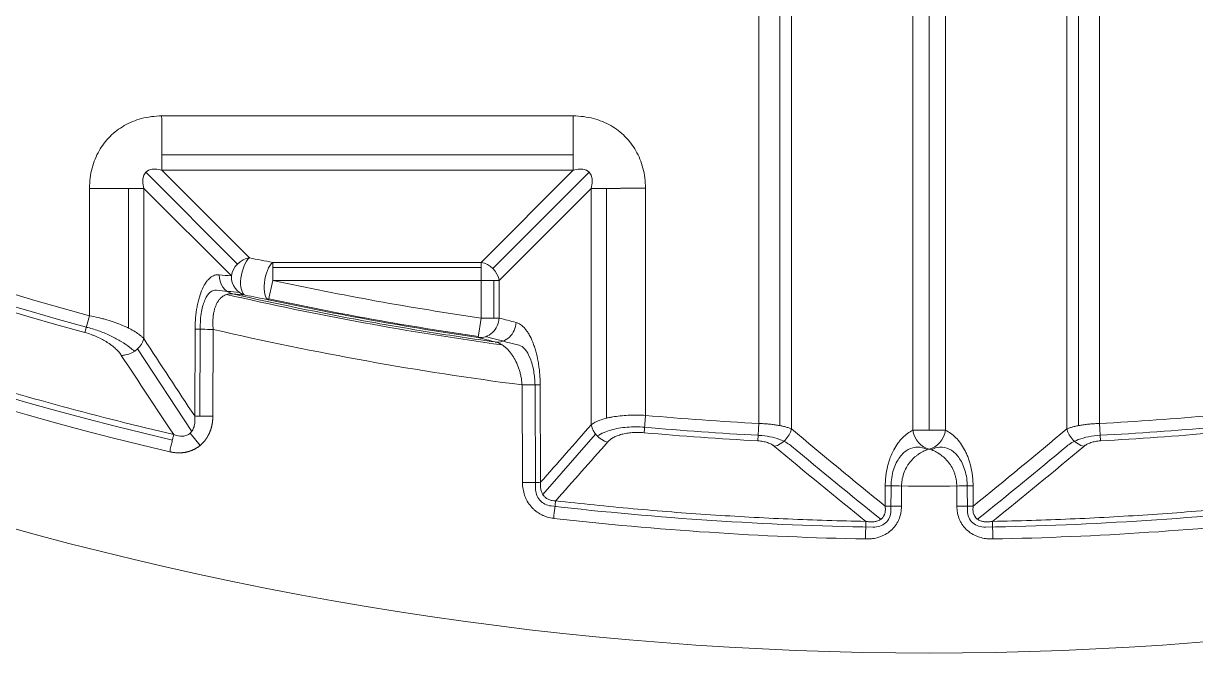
# Model space of a CAD drawing. Header units: millimetres. Extents: x 473 to 1051, y 289 to 609.
# Drawn here: x 610.3 to 640.22, y 365.55 to 381.91 of the extents above; entities that cross this region are included whole.
import ezdxf

# ---------------------------------------------------------------- set-up
doc = ezdxf.new("R2010")
doc.units = ezdxf.units.MM
doc.layers.add('core', color=7, linetype='Continuous', lineweight=20)

msp = doc.modelspace()

# ---------------------------------------------------------------- linework, layer by layer
at = {"layer": 'core', "lineweight": 13}
for p, q in [((633.005, 407.305), (633.005, 371.528)), ((633.422, 371.528), (633.422, 407.298)), ((633.84, 371.528), (633.84, 407.305)), ((629.912, 371.561), (629.912, 398.511)), ((636.932, 398.511), (636.932, 371.561)), ((629.613, 371.645), (629.613, 398.267)), ((637.231, 398.267), (637.231, 371.645)), ((629.077, 398.137), (629.077, 371.701)), ((637.767, 371.701), (637.767, 398.137)), ((624.341, 379.549), (613.832, 379.549)), ((624.335, 378.555), (613.839, 378.555)), ((613.838, 378.162), (624.335, 378.162)), ((613.838, 378.162), (616.074, 375.927)), ((621.984, 375.812), (624.335, 378.162)), ((613.428, 378.111), (615.77, 375.769)), ((624.745, 378.111), (622.288, 375.653)), ((611.99, 377.706), (611.99, 374.45)), ((612.984, 377.7), (612.984, 374.135)), ((613.376, 373.869), (613.376, 377.7)), ((615.611, 375.465), (613.376, 377.7)), ((624.797, 377.7), (622.446, 375.349)), ((624.797, 377.7), (624.797, 371.669)), ((625.189, 371.835), (625.189, 377.7)), ((626.183, 371.906), (626.183, 377.706)), ((621.984, 375.812), (616.667, 375.812)), ((616.667, 375.349), (616.667, 375.812)), ((621.984, 375.812), (621.984, 375.349)), ((616.667, 375.681), (621.984, 375.681)), ((616.561, 374.858), (616.667, 375.349)), ((616.667, 375.349), (621.984, 375.349)), ((621.984, 375.349), (622.446, 375.349)), ((621.984, 375.349), (621.984, 374.392)), ((622.315, 375.349), (622.315, 374.392)), ((622.446, 374.392), (622.446, 375.349)), ((611.99, 374.45), (611.873, 374.021)), ((621.984, 374.392), (621.912, 373.895)), ((622.446, 374.392), (621.984, 374.392)), ((614.686, 374.107), (614.676, 371.892)), ((614.817, 374.104), (614.807, 371.889)), ((615.138, 371.894), (615.148, 374.102)), ((614.599, 371.494), (613.214, 373.603)), ((623.032, 372.685), (623.043, 370.194)), ((623.363, 372.688), (623.375, 370.052)), ((623.505, 370.199), (623.494, 372.69)), ((626.144, 371.464), (626.183, 371.906)), ((629.077, 371.701), (629.053, 371.257)), ((637.791, 371.257), (637.767, 371.701)), ((614.562, 371.452), (614.813, 371.139)), ((623.561, 369.891), (624.907, 371.43)), ((633.84, 371.528), (633.005, 371.528)), ((632.301, 370.11), (632.297, 369.593)), ((632.45, 370.108), (632.446, 369.473)), ((632.715, 369.588), (632.718, 370.105)), ((634.126, 370.105), (634.13, 369.588)), ((634.398, 369.473), (634.394, 370.108)), ((634.547, 369.593), (634.543, 370.11))]:
    msp.add_line(p, q, dxfattribs=at)
at = {"layer": 'core', "lineweight": 18}
for p, q in [((624.335, 379.549), (624.335, 378.163)), ((611.99, 377.7), (613.376, 377.7))]:
    msp.add_line(p, q, dxfattribs=at)
for centre, radius, start, end in [((633.422, 459.219), 100.547, 306.63636, 233.36541), ((633.422, 453.183), 87.341, 233.68891, 306.31109), ((633.422, 453.183), 87.341, 233.68891, 306.31109), ((633.422, 459.219), 98.032, 232.76002, 307.23998), ((633.422, 459.219), 98.958, 232.88331, 307.11669), ((633.422, 459.219), 99.038, 232.89875, 307.10125)]:
    msp.add_arc(centre, radius, start, end, dxfattribs=at)
at = {"layer": 'core', "lineweight": 13}
for centre, radius, start, end in [((633.422, 459.219), 100.107, 306.80958, 233.19042), ((633.422, 453.183), 82.043, 221.92942, 254.7724), ((633.422, 453.183), 81.901, 222.14993, 254.7724), ((633.422, 453.183), 81.599, 222.42277, 254.7724), ((633.422, 459.219), 99.239, 232.94134, 307.05866), ((633.422, 459.219), 99.048, 232.90074, 307.09926), ((633.422, 453.183), 79.617, 257.85142, 261.74012), ((633.422, 453.183), 80.119, 257.85142, 261.74012), ((633.422, 453.183), 80.094, 257.85142, 261.74012), ((633.422, 453.183), 81.599, 264.91049, 266.9474), ((633.422, 453.183), 81.599, 273.0526, 275.08951), ((633.422, 453.183), 81.901, 264.91049, 266.9474), ((633.422, 453.183), 81.901, 273.0526, 275.08951), ((633.422, 453.183), 82.043, 264.91049, 266.9474), ((633.422, 453.183), 82.043, 273.0526, 275.08951)]:
    msp.add_arc(centre, radius, start, end, dxfattribs=at)
for centre, major_axis, ratio, start_param, end_param in [((633.422, 453.655), (0, 84.612), 0.999984, 1.801557, 2.911285), ((633.422, 453.651), (0, 84.914), 0.999984, 1.803346, 2.911271), ((616.074, 375.465), (0.356, 0.356), 0.854588, 0.863645, 2.277948), ((616.074, 375.465), (0.098, 0.493), 0.412607, 0.448259, 3.084106), ((633.422, 464.679), (0.009, 90.457), 0.99253, 2.947236, 2.953968), ((616.667, 375.349), (-0.095, -0.494), 0.400801, 3.587095, 6.226029), ((621.984, 375.349), (-0.356, 0.356), 0.854588, 4.005238, 5.41954), ((615.762, 375.496), (-0.051, -0.5), 0.918026, 4.805978, 6.150811), ((623.363, 453.184), (78.686, 0.003), 0.992537, 4.609695, 4.613673), ((616.074, 375.465), (-0.049, -0.501), 0.918083, 4.802352, 6.150767), ((623.771, 453.184), (79.13, 0.004), 0.992537, 4.604171, 4.611647), ((633.422, 453.139), (0, 80.178), 1, 2.915982, 3.005221), ((621.984, 374.392), (-0.13, -0.486), 0.913658, 0.129111, 1.811289), ((622.417, 374.277), (-0.128, -0.487), 0.913875, 0.129267, 1.806344), ((643.916, 453.189), (82.239, 0.101), 0.992566, 4.447048, 4.452495), ((615.148, 374.107), (-0.503, 0.002), 0.010472, 0.405858, 1.570843), ((633.422, 453.149), (0, 81.133), 1, 2.914404, 3.013173), ((612.914, 373.869), (0.422, 0.274), 0.785522, 4.23984, 5.59135), ((643.506, 453.184), (82.679, 0.009), 0.992537, 4.450509, 4.461062), ((612.914, 373.869), (0.422, 0.274), 0.785523, 4.002816, 4.23984), ((623.032, 372.69), (-0.503, -0.002), 0.010472, 1.570749, 2.735735), ((625.259, 371.669), (0.379, -0.331), 0.837401, 3.948672, 5.250046), ((629.494, 371.561), (-0.324, -0.385), 0.751592, 0.791946, 2.134165), ((813.466, 453.183), (-226.979, 0), 0.611323, 0.628881, 0.646533), ((453.378, 453.183), (226.979, 0), 0.611323, 5.636652, 5.654304), ((637.35, 371.561), (0.324, -0.385), 0.751592, 4.14902, 5.491239), ((633.422, 371.528), (-0.217, 0.454), 0.802048, 1.204741, 2.604192), ((633.422, 371.528), (-0.217, -0.454), 0.802048, 0.5374, 1.936851), ((813.24, 453.183), (227.22, 0), 0.611323, 3.773605, 3.790365), ((453.605, 453.183), (227.22, 0), 0.611323, 5.634412, 5.651167), ((623.043, 370.199), (0.503, 0.002), 0.010472, 4.712342, 5.877327), ((632.718, 370.11), (-0.503, 0.004), 0.010472, 0.591637, 1.57087), ((633.422, 453.133), (-83.035, 0), 0.999945, 1.56232, 1.579272), ((634.126, 370.11), (-0.503, -0.004), 0.010472, 1.570723, 2.549956), ((633.422, 453.655), (0, 84.612), 0.999984, 3.0273, 3.124642), ((623.838, 369.285), (-0.057, -0.5), 0.001182, 1.560391, 2.6529), ((632.715, 369.593), (0.503, -0.004), 0.010472, 3.733229, 4.712463), ((634.13, 369.593), (-0.503, -0.004), 0.010472, 1.570723, 2.549956), ((633.422, 453.655), (0, 84.612), 0.999984, 3.158556, 3.255894), ((633.422, 453.651), (0, 84.914), 0.999984, 3.028484, 3.122453), ((631.797, 368.758), (-0.01, -0.503), 0.0002, 1.560326, 2.6529), ((635.047, 368.758), (0.01, -0.503), 0.0002, 3.630285, 4.722859), ((633.422, 453.651), (0, 84.914), 0.999984, 3.160732, 3.254701)]:
    msp.add_ellipse(centre, major_axis=major_axis, ratio=ratio, start_param=start_param, end_param=end_param, dxfattribs=at)
for points, knots in [([(551.228, 434.187), (551.341, 433.71), (551.458, 433.233), (551.701, 432.282), (551.952, 431.334), (552.22, 430.39), (552.427, 429.683), (552.497, 429.448), (552.638, 428.978), (552.71, 428.744), (553.367, 426.638), (554.014, 424.791), (555.434, 421.15), (556.207, 419.355), (557.46, 416.701), (557.894, 415.822), (558.456, 414.733), (558.569, 414.515), (558.798, 414.081), (559.143, 413.432), (559.496, 412.788), (560.691, 410.657), (561.701, 408.993), (563.827, 405.747), (566.06, 402.582), (568.504, 399.579), (571.054, 396.657), (572.382, 395.236), (574.455, 393.167), (575.16, 392.488), (576.597, 391.151), (577.325, 390.497), (579.537, 388.577), (581.05, 387.354), (584.147, 385.021), (587.319, 382.799), (590.636, 380.799), (594.026, 378.911), (595.758, 378.023), (597.97, 376.985), (598.637, 376.679), (599.31, 376.381), (599.759, 376.184), (599.984, 376.087), (601.111, 375.604), (602.019, 375.235), (604.757, 374.175), (606.603, 373.533), (610.34, 372.378), (612.229, 371.865), (614.14, 371.417)], [0, 0, 0, 0, 0.015625, 0.015625, 0.03125, 0.046875, 0.046875, 0.054687, 0.054687, 0.0625, 0.0625, 0.125, 0.125, 0.1875, 0.1875, 0.21875, 0.21875, 0.226562, 0.226562, 0.234375, 0.25, 0.25, 0.3125, 0.3125, 0.375, 0.4375, 0.4375, 0.5, 0.5, 0.53125, 0.53125, 0.5625, 0.5625, 0.625, 0.625, 0.6875, 0.75, 0.75, 0.8125, 0.8125, 0.828125, 0.835937, 0.835937, 0.84375, 0.84375, 0.875, 0.875, 0.9375, 0.9375, 1, 1, 1, 1]), ([(613.838, 378.162), (613.838, 378.165), (613.839, 378.17), (613.839, 378.177), (613.839, 378.185), (613.839, 378.193), (613.839, 378.201), (613.839, 378.209), (613.839, 378.218), (613.839, 378.227), (613.839, 378.236), (613.839, 378.245), (613.839, 378.254), (613.839, 378.264), (613.839, 378.274), (613.839, 378.284), (613.839, 378.295), (613.839, 378.305), (613.839, 378.316), (613.839, 378.327), (613.839, 378.338), (613.839, 378.35), (613.839, 378.362), (613.839, 378.374), (613.839, 378.386), (613.839, 378.398), (613.839, 378.411), (613.839, 378.423), (613.839, 378.436), (613.839, 378.45), (613.839, 378.463), (613.839, 378.477), (613.839, 378.49), (613.839, 378.504), (613.839, 378.519), (613.839, 378.533), (613.839, 378.547), (613.839, 378.562), (613.839, 378.577), (613.839, 378.592), (613.839, 378.607), (613.839, 378.623), (613.839, 378.638), (613.839, 378.654), (613.839, 378.67), (613.839, 378.686), (613.839, 378.702), (613.838, 378.725), (613.838, 378.753), (613.838, 378.789), (613.838, 378.824), (613.838, 378.861), (613.837, 378.897), (613.837, 378.935), (613.837, 378.972), (613.837, 379.01), (613.836, 379.048), (613.836, 379.086), (613.836, 379.125), (613.836, 379.163), (613.835, 379.202), (613.835, 379.241), (613.835, 379.28), (613.834, 379.319), (613.834, 379.357), (613.834, 379.396), (613.833, 379.434), (613.833, 379.473), (613.833, 379.511), (613.832, 379.536), (613.832, 379.549)], [0, 0, 0, 0, 0.010265, 0.020567, 0.030906, 0.041281, 0.051692, 0.062138, 0.072619, 0.083133, 0.09368, 0.10426, 0.114871, 0.125514, 0.136186, 0.146889, 0.15762, 0.168379, 0.179166, 0.189979, 0.200817, 0.211681, 0.222569, 0.23348, 0.244413, 0.255368, 0.266344, 0.277339, 0.288354, 0.299386, 0.310436, 0.321502, 0.332583, 0.343679, 0.354788, 0.36591, 0.377043, 0.388187, 0.39934, 0.410503, 0.421673, 0.43285, 0.444033, 0.45522, 0.466412, 0.477606, 0.488803, 0.5, 0.523411, 0.546811, 0.570192, 0.593545, 0.616861, 0.640133, 0.66335, 0.686506, 0.709593, 0.732601, 0.755524, 0.778354, 0.801083, 0.823704, 0.84621, 0.868595, 0.890852, 0.912974, 0.934955, 0.95679, 0.978474, 1, 1, 1, 1]), ([(624.797, 377.7), (624.8, 377.7), (624.804, 377.7), (624.812, 377.7), (624.819, 377.7), (624.827, 377.7), (624.836, 377.7), (624.844, 377.7), (624.852, 377.7), (624.861, 377.7), (624.87, 377.7), (624.88, 377.7), (624.889, 377.7), (624.899, 377.7), (624.909, 377.7), (624.919, 377.7), (624.929, 377.7), (624.94, 377.7), (624.951, 377.699), (624.962, 377.699), (624.973, 377.699), (624.985, 377.699), (624.996, 377.699), (625.008, 377.699), (625.02, 377.699), (625.033, 377.699), (625.045, 377.699), (625.058, 377.699), (625.071, 377.699), (625.084, 377.699), (625.098, 377.699), (625.111, 377.699), (625.125, 377.699), (625.139, 377.699), (625.153, 377.699), (625.168, 377.699), (625.182, 377.699), (625.197, 377.7), (625.212, 377.7), (625.227, 377.7), (625.242, 377.7), (625.258, 377.7), (625.273, 377.7), (625.289, 377.7), (625.305, 377.7), (625.321, 377.7), (625.337, 377.7), (625.359, 377.7), (625.388, 377.7), (625.423, 377.7), (625.459, 377.701), (625.495, 377.701), (625.532, 377.701), (625.569, 377.701), (625.607, 377.702), (625.644, 377.702), (625.683, 377.702), (625.721, 377.702), (625.759, 377.703), (625.798, 377.703), (625.837, 377.703), (625.876, 377.704), (625.914, 377.704), (625.953, 377.704), (625.992, 377.705), (626.031, 377.705), (626.069, 377.705), (626.107, 377.706), (626.145, 377.706), (626.171, 377.706), (626.183, 377.706)], [0, 0, 0, 0, 0.010265, 0.020567, 0.030906, 0.041281, 0.051692, 0.062138, 0.072619, 0.083133, 0.09368, 0.10426, 0.114871, 0.125514, 0.136187, 0.146889, 0.15762, 0.168379, 0.179166, 0.189979, 0.200818, 0.211681, 0.222569, 0.23348, 0.244413, 0.255368, 0.266344, 0.277339, 0.288354, 0.299386, 0.310436, 0.321502, 0.332583, 0.343679, 0.354788, 0.36591, 0.377043, 0.388187, 0.399341, 0.410503, 0.421673, 0.43285, 0.444033, 0.45522, 0.466412, 0.477606, 0.488803, 0.5, 0.523411, 0.546811, 0.570192, 0.593545, 0.616861, 0.640133, 0.66335, 0.686506, 0.709593, 0.732601, 0.755524, 0.778354, 0.801083, 0.823704, 0.84621, 0.868595, 0.890852, 0.912974, 0.934955, 0.95679, 0.978474, 1, 1, 1, 1]), ([(615.3, 375.496), (615.281, 375.498), (615.261, 375.498), (615.232, 375.495), (615.223, 375.493), (615.204, 375.489), (615.194, 375.486), (615.146, 375.47), (615.109, 375.449), (615.055, 375.404), (615.037, 375.387), (615.011, 375.359), (615.002, 375.348), (614.985, 375.327), (614.976, 375.316), (614.934, 375.256), (614.902, 375.2), (614.844, 375.072), (614.817, 375.001), (614.783, 374.885), (614.772, 374.845), (614.757, 374.782), (614.753, 374.761), (614.744, 374.717), (614.739, 374.695), (614.719, 374.585), (614.707, 374.493), (614.697, 374.374), (614.695, 374.35), (614.692, 374.302), (614.69, 374.278), (614.687, 374.205), (614.686, 374.156), (614.686, 374.107)], [0, 0, 0, 0, 0.0625, 0.0625, 0.09375, 0.09375, 0.125, 0.125, 0.25, 0.25, 0.3125, 0.3125, 0.34375, 0.34375, 0.375, 0.375, 0.5, 0.5, 0.625, 0.625, 0.6875, 0.6875, 0.71875, 0.71875, 0.75, 0.75, 0.875, 0.875, 0.90625, 0.90625, 0.9375, 0.9375, 1, 1, 1, 1]), ([(615.228, 375.104), (615.176, 375.11), (615.124, 375.094), (615.026, 375.013), (614.981, 374.95), (614.903, 374.781), (614.871, 374.675), (614.825, 374.418), (614.814, 374.261), (614.818, 374.106)], [0, 0, 0, 0, 0.240806, 0.240806, 0.479072, 0.479072, 0.717338, 0.717338, 1, 1, 1, 1]), ([(615.651, 375.006), (615.633, 375.009), (615.615, 375.01), (615.579, 375.011), (615.561, 375.009), (615.508, 375.002), (615.474, 374.991), (615.408, 374.958), (615.376, 374.936), (615.338, 374.901), (615.331, 374.893), (615.316, 374.877), (615.309, 374.869), (615.288, 374.842), (615.275, 374.823), (615.256, 374.792), (615.25, 374.782), (615.238, 374.759), (615.222, 374.725), (615.197, 374.664), (615.181, 374.609), (615.17, 374.566), (615.167, 374.551), (615.161, 374.522), (615.158, 374.507), (615.146, 374.431), (615.141, 374.368), (615.139, 374.285), (615.139, 374.269), (615.139, 374.236), (615.141, 374.185), (615.144, 374.135), (615.148, 374.102)], [0, 0, 0, 0, 0.0625, 0.0625, 0.125, 0.125, 0.25, 0.25, 0.375, 0.375, 0.40625, 0.40625, 0.4375, 0.4375, 0.5, 0.5, 0.53125, 0.53125, 0.5625, 0.625, 0.6875, 0.6875, 0.71875, 0.71875, 0.75, 0.75, 0.875, 0.875, 0.90625, 0.90625, 0.9375, 1, 1, 1, 1]), ([(615.651, 375.006), (616.757, 374.755), (617.868, 374.527), (619.544, 374.22), (620.103, 374.124), (620.944, 373.988), (621.224, 373.944), (621.786, 373.86), (622.066, 373.819), (622.347, 373.78)], [0, 0, 0, 0, 0.5, 0.5, 0.75, 0.75, 0.875, 0.875, 1, 1, 1, 1]), ([(611.99, 374.45), (612.067, 374.436), (612.142, 374.42), (612.254, 374.394), (612.291, 374.384), (612.364, 374.365), (612.4, 374.355), (612.507, 374.324), (612.576, 374.302), (612.708, 374.255), (612.771, 374.23), (612.863, 374.192), (612.892, 374.179), (612.95, 374.152), (612.978, 374.139), (613.058, 374.098), (613.108, 374.07), (613.199, 374.014), (613.24, 373.986), (613.296, 373.942), (613.314, 373.928), (613.347, 373.899), (613.362, 373.884), (613.376, 373.869)], [0, 0, 0, 0, 0.125, 0.125, 0.1875, 0.1875, 0.25, 0.25, 0.375, 0.375, 0.5, 0.5, 0.5625, 0.5625, 0.625, 0.625, 0.75, 0.75, 0.875, 0.875, 0.9375, 0.9375, 1, 1, 1, 1]), ([(623.494, 372.69), (623.494, 372.741), (623.492, 372.792), (623.488, 372.893), (623.481, 372.992), (623.47, 373.09), (623.46, 373.162), (623.457, 373.185), (623.45, 373.233), (623.446, 373.256), (623.425, 373.372), (623.405, 373.459), (623.377, 373.563), (623.371, 373.583), (623.358, 373.623), (623.352, 373.643), (623.332, 373.701), (623.319, 373.738), (623.276, 373.846), (623.245, 373.909), (623.196, 373.995), (623.179, 374.022), (623.144, 374.072), (623.127, 374.095), (623.072, 374.16), (623.035, 374.194), (622.958, 374.248), (622.919, 374.267), (622.879, 374.277)], [0, 0, 0, 0, 0.0625, 0.0625, 0.125, 0.1875, 0.1875, 0.21875, 0.21875, 0.25, 0.25, 0.375, 0.375, 0.40625, 0.40625, 0.4375, 0.4375, 0.5, 0.5, 0.625, 0.625, 0.6875, 0.6875, 0.75, 0.75, 0.875, 0.875, 1, 1, 1, 1]), ([(611.873, 374.021), (611.927, 374.007), (611.979, 373.99), (612.056, 373.963), (612.081, 373.953), (612.118, 373.938), (612.131, 373.933), (612.156, 373.923), (612.168, 373.918), (612.228, 373.891), (612.274, 373.868), (612.363, 373.821), (612.405, 373.796), (612.466, 373.758), (612.485, 373.745), (612.523, 373.718), (612.541, 373.705), (612.594, 373.664), (612.627, 373.637), (612.686, 373.581), (612.714, 373.553), (612.762, 373.497), (612.784, 373.468), (612.803, 373.439)], [0, 0, 0, 0, 0.125, 0.125, 0.1875, 0.1875, 0.21875, 0.21875, 0.25, 0.25, 0.375, 0.375, 0.5, 0.5, 0.5625, 0.5625, 0.625, 0.625, 0.75, 0.75, 0.875, 0.875, 1, 1, 1, 1]), ([(613.138, 373.544), (613.102, 373.576), (613.064, 373.607), (612.955, 373.691), (612.88, 373.743), (612.719, 373.841), (612.633, 373.887), (612.452, 373.975), (612.355, 374.016), (612.155, 374.089), (612.053, 374.12), (611.936, 374.151), (611.923, 374.154), (611.91, 374.157)], [0, 0, 0, 0, 0.126494, 0.126494, 0.338357, 0.338357, 0.55022, 0.55022, 0.762084, 0.762084, 0.973947, 0.973947, 1, 1, 1, 1]), ([(623.032, 372.685), (623.029, 372.721), (623.025, 372.758), (623.016, 372.829), (623.01, 372.864), (622.996, 372.933), (622.988, 372.967), (622.974, 373.018), (622.97, 373.034), (622.96, 373.067), (622.954, 373.083), (622.928, 373.163), (622.903, 373.223), (622.869, 373.293), (622.862, 373.307), (622.848, 373.334), (622.841, 373.347), (622.826, 373.374), (622.818, 373.386), (622.803, 373.411), (622.795, 373.424), (622.755, 373.483), (622.722, 373.526), (622.669, 373.584), (622.652, 373.602), (622.625, 373.627), (622.615, 373.635), (622.597, 373.651), (622.588, 373.659), (622.541, 373.695), (622.503, 373.719), (622.426, 373.757), (622.387, 373.771), (622.347, 373.78)], [0, 0, 0, 0, 0.0625, 0.0625, 0.125, 0.125, 0.1875, 0.1875, 0.21875, 0.21875, 0.25, 0.25, 0.375, 0.375, 0.40625, 0.40625, 0.4375, 0.4375, 0.46875, 0.46875, 0.5, 0.5, 0.625, 0.625, 0.6875, 0.6875, 0.71875, 0.71875, 0.75, 0.75, 0.875, 0.875, 1, 1, 1, 1]), ([(623.363, 372.688), (623.36, 372.808), (623.348, 372.925), (623.307, 373.157), (623.275, 373.269), (623.162, 373.551), (623.06, 373.671), (622.953, 373.698)], [0, 0, 0, 0, 0.22872, 0.22872, 0.485813, 0.485813, 1, 1, 1, 1]), ([(615.14, 371.886), (615.094, 371.887), (614.998, 371.887), (614.859, 371.888), (614.744, 371.89), (614.694, 371.891), (614.676, 371.892)], [0, 0, 0, 0, 0.246778, 0.497853, 0.748928, 1, 1, 1, 1]), ([(626.183, 371.906), (626.108, 371.911), (625.96, 371.916), (625.815, 371.913), (625.672, 371.906), (625.603, 371.901), (625.47, 371.887), (625.406, 371.878), (625.313, 371.862), (625.283, 371.856), (625.24, 371.847), (625.226, 371.844), (625.197, 371.837), (625.183, 371.834), (625.115, 371.816), (625.065, 371.801), (624.974, 371.767), (624.933, 371.749), (624.877, 371.721), (624.859, 371.711), (624.835, 371.695), (624.827, 371.69), (624.811, 371.679), (624.804, 371.674), (624.797, 371.669)], [0, 0, 0, 0, 0.125, 0.25, 0.25, 0.375, 0.375, 0.5, 0.5, 0.5625, 0.5625, 0.59375, 0.59375, 0.625, 0.625, 0.75, 0.75, 0.875, 0.875, 0.9375, 0.9375, 0.96875, 0.96875, 1, 1, 1, 1]), ([(624.951, 371.381), (625.003, 371.415), (625.062, 371.446), (625.234, 371.518), (625.36, 371.554), (625.633, 371.603), (625.784, 371.615), (626.01, 371.614), (626.084, 371.611), (626.157, 371.605)], [0, 0, 0, 0, 0.199842, 0.199842, 0.524094, 0.524094, 0.848346, 0.848346, 1, 1, 1, 1]), ([(629.077, 371.701), (629.119, 371.699), (629.16, 371.698), (629.222, 371.694), (629.242, 371.693), (629.283, 371.689), (629.303, 371.688), (629.364, 371.682), (629.442, 371.673), (629.516, 371.662), (629.571, 371.653), (629.589, 371.65), (629.624, 371.643), (629.641, 371.64), (629.691, 371.629), (629.722, 371.622), (629.768, 371.61), (629.782, 371.606), (629.811, 371.597), (629.825, 371.593), (629.865, 371.58), (629.889, 371.57), (629.912, 371.561)], [0, 0, 0, 0, 0.125, 0.125, 0.1875, 0.1875, 0.25, 0.25, 0.375, 0.5, 0.5, 0.5625, 0.5625, 0.625, 0.625, 0.75, 0.75, 0.8125, 0.8125, 0.875, 0.875, 1, 1, 1, 1]), ([(636.932, 371.561), (636.955, 371.57), (636.98, 371.58), (637.02, 371.593), (637.033, 371.597), (637.062, 371.606), (637.077, 371.61), (637.122, 371.622), (637.154, 371.629), (637.204, 371.64), (637.221, 371.643), (637.255, 371.65), (637.273, 371.653), (637.328, 371.662), (637.402, 371.673), (637.481, 371.682), (637.541, 371.688), (637.561, 371.689), (637.602, 371.693), (637.622, 371.694), (637.684, 371.698), (637.726, 371.699), (637.767, 371.701)], [0, 0, 0, 0, 0.125, 0.125, 0.1875, 0.1875, 0.25, 0.25, 0.375, 0.375, 0.4375, 0.4375, 0.5, 0.5, 0.625, 0.75, 0.75, 0.8125, 0.8125, 0.875, 0.875, 1, 1, 1, 1]), ([(614.038, 370.98), (614.048, 371.024), (614.059, 371.069), (614.079, 371.155), (614.089, 371.196), (614.107, 371.273), (614.115, 371.308), (614.129, 371.369), (614.135, 371.395), (614.14, 371.416)], [0, 0, 0, 0, 0.25, 0.25, 0.5, 0.5, 0.75, 0.75, 1, 1, 1, 1]), ([(625.215, 371.227), (625.224, 371.237), (625.234, 371.248), (625.255, 371.268), (625.267, 371.277), (625.303, 371.306), (625.33, 371.323), (625.39, 371.357), (625.423, 371.372), (625.477, 371.393), (625.496, 371.4), (625.535, 371.412), (625.555, 371.418), (625.617, 371.435), (625.66, 371.444), (625.75, 371.458), (625.796, 371.464), (625.894, 371.471), (625.943, 371.472), (626.043, 371.471), (626.093, 371.469), (626.144, 371.464)], [0, 0, 0, 0, 0.0625, 0.0625, 0.125, 0.125, 0.25, 0.25, 0.375, 0.375, 0.4375, 0.4375, 0.5, 0.5, 0.625, 0.625, 0.75, 0.75, 0.875, 0.875, 1, 1, 1, 1]), ([(629.909, 371.123), (629.843, 371.178), (629.757, 371.229), (629.583, 371.302), (629.504, 371.328), (629.336, 371.369), (629.245, 371.384), (629.123, 371.395), (629.092, 371.397), (629.061, 371.399)], [0, 0, 0, 0, 0.380211, 0.380211, 0.645215, 0.645215, 0.910219, 0.910219, 1, 1, 1, 1]), ([(633.005, 371.528), (632.959, 371.506), (632.914, 371.479), (632.826, 371.416), (632.784, 371.379), (632.722, 371.316), (632.701, 371.294), (632.662, 371.247), (632.642, 371.222), (632.586, 371.145), (632.551, 371.088), (632.485, 370.964), (632.455, 370.898), (632.416, 370.793), (632.403, 370.757), (632.386, 370.701), (632.381, 370.682), (632.37, 370.644), (632.365, 370.624), (632.342, 370.526), (632.327, 370.446), (632.312, 370.322), (632.308, 370.281), (632.304, 370.217), (632.303, 370.196), (632.301, 370.153), (632.301, 370.132), (632.301, 370.11)], [0, 0, 0, 0, 0.125, 0.125, 0.25, 0.25, 0.3125, 0.3125, 0.375, 0.375, 0.5, 0.5, 0.625, 0.625, 0.6875, 0.6875, 0.71875, 0.71875, 0.75, 0.75, 0.875, 0.875, 0.9375, 0.9375, 0.96875, 0.96875, 1, 1, 1, 1]), ([(634.543, 370.11), (634.543, 370.132), (634.543, 370.153), (634.541, 370.196), (634.54, 370.217), (634.536, 370.281), (634.532, 370.323), (634.517, 370.447), (634.502, 370.527), (634.479, 370.625), (634.474, 370.645), (634.463, 370.683), (634.447, 370.739), (634.416, 370.83), (634.388, 370.898), (634.358, 370.964), (634.342, 370.996), (634.293, 371.089), (634.258, 371.146), (634.183, 371.248), (634.144, 371.295), (634.092, 371.347), (634.082, 371.357), (634.061, 371.377), (634.05, 371.387), (634.018, 371.414), (633.997, 371.432), (633.931, 371.479), (633.886, 371.506), (633.84, 371.528)], [0, 0, 0, 0, 0.03125, 0.03125, 0.0625, 0.0625, 0.125, 0.125, 0.25, 0.25, 0.28125, 0.28125, 0.3125, 0.375, 0.4375, 0.4375, 0.5, 0.5, 0.625, 0.625, 0.75, 0.75, 0.78125, 0.78125, 0.8125, 0.8125, 0.875, 0.875, 1, 1, 1, 1]), ([(637.784, 371.399), (637.585, 371.389), (637.389, 371.349), (637.109, 371.242), (637.01, 371.185), (636.934, 371.122)], [0, 0, 0, 0, 0.571397, 0.571397, 1, 1, 1, 1]), ([(629.053, 371.257), (629.075, 371.256), (629.096, 371.254), (629.139, 371.249), (629.16, 371.246), (629.221, 371.234), (629.26, 371.224), (629.333, 371.199), (629.366, 371.185), (629.403, 371.165), (629.41, 371.161), (629.424, 371.152), (629.444, 371.14), (629.462, 371.126), (629.473, 371.117)], [0, 0, 0, 0, 0.125, 0.125, 0.25, 0.25, 0.5, 0.5, 0.75, 0.75, 0.8125, 0.8125, 0.875, 1, 1, 1, 1]), ([(633.368, 371.031), (633.291, 371.075), (633.21, 371.097), (633.049, 371.099), (632.967, 371.078), (632.813, 370.994), (632.739, 370.929), (632.609, 370.756), (632.552, 370.646), (632.493, 370.456), (632.477, 370.387), (632.456, 370.249), (632.451, 370.179), (632.45, 370.108)], [0, 0, 0, 0, 0.199583, 0.199583, 0.400428, 0.400428, 0.601272, 0.601272, 0.802117, 0.802117, 0.902539, 0.902539, 1, 1, 1, 1]), ([(633.422, 371.049), (633.379, 371.036), (633.337, 371.019), (633.255, 370.981), (633.214, 370.958), (633.155, 370.92), (633.135, 370.906), (633.096, 370.877), (633.077, 370.862), (633.022, 370.813), (632.986, 370.778), (632.944, 370.728), (632.936, 370.718), (632.92, 370.698), (632.896, 370.666), (632.874, 370.632), (632.832, 370.563), (632.807, 370.513), (632.765, 370.404), (632.748, 370.347), (632.734, 370.273), (632.731, 370.259), (632.727, 370.228), (632.725, 370.213), (632.72, 370.167), (632.719, 370.136), (632.718, 370.105)], [0, 0, 0, 0, 0.125, 0.125, 0.25, 0.25, 0.3125, 0.3125, 0.375, 0.375, 0.5, 0.5, 0.53125, 0.53125, 0.5625, 0.625, 0.625, 0.75, 0.75, 0.875, 0.875, 0.90625, 0.90625, 0.9375, 0.9375, 1, 1, 1, 1]), ([(634.126, 370.105), (634.126, 370.12), (634.125, 370.136), (634.124, 370.167), (634.123, 370.182), (634.118, 370.228), (634.109, 370.288), (634.095, 370.346), (634.083, 370.388), (634.078, 370.402), (634.069, 370.43), (634.064, 370.444), (634.038, 370.512), (634.013, 370.562), (633.971, 370.632), (633.956, 370.654), (633.924, 370.698), (633.908, 370.719), (633.858, 370.778), (633.822, 370.813), (633.749, 370.878), (633.71, 370.906), (633.651, 370.945), (633.631, 370.957), (633.59, 370.98), (633.569, 370.99), (633.507, 371.019), (633.465, 371.036), (633.422, 371.049)], [0, 0, 0, 0, 0.03125, 0.03125, 0.0625, 0.0625, 0.125, 0.1875, 0.1875, 0.21875, 0.21875, 0.25, 0.25, 0.375, 0.375, 0.4375, 0.4375, 0.5, 0.5, 0.625, 0.625, 0.75, 0.75, 0.8125, 0.8125, 0.875, 0.875, 1, 1, 1, 1]), ([(634.394, 370.108), (634.394, 370.12), (634.394, 370.132), (634.389, 370.289), (634.362, 370.431), (634.276, 370.68), (634.218, 370.785), (634.017, 371.032), (633.85, 371.108), (633.617, 371.092), (633.545, 371.07), (633.476, 371.031)], [0, 0, 0, 0, 0.016718, 0.016718, 0.217695, 0.217695, 0.418673, 0.418673, 0.820629, 0.820629, 1, 1, 1, 1]), ([(637.371, 371.117), (637.382, 371.126), (637.394, 371.135), (637.414, 371.148), (637.42, 371.152), (637.434, 371.161), (637.441, 371.165), (637.478, 371.185), (637.511, 371.199), (637.584, 371.224), (637.623, 371.234), (637.684, 371.246), (637.705, 371.249), (637.748, 371.254), (637.769, 371.256), (637.791, 371.257)], [0, 0, 0, 0, 0.125, 0.125, 0.1875, 0.1875, 0.25, 0.25, 0.5, 0.5, 0.75, 0.75, 0.875, 0.875, 1, 1, 1, 1]), ([(623.043, 370.194), (623.043, 370.166), (623.044, 370.138), (623.049, 370.083), (623.052, 370.055), (623.066, 369.973), (623.079, 369.92), (623.102, 369.854), (623.107, 369.84), (623.117, 369.815), (623.133, 369.776), (623.152, 369.739), (623.193, 369.667), (623.225, 369.622), (623.279, 369.558), (623.299, 369.537), (623.339, 369.499), (623.36, 369.481), (623.425, 369.43), (623.471, 369.4), (623.545, 369.362), (623.571, 369.35), (623.623, 369.33), (623.649, 369.32), (623.728, 369.297), (623.783, 369.286), (623.838, 369.28)], [0, 0, 0, 0, 0.0625, 0.0625, 0.125, 0.125, 0.25, 0.25, 0.28125, 0.28125, 0.3125, 0.375, 0.375, 0.5, 0.5, 0.5625, 0.5625, 0.625, 0.625, 0.75, 0.75, 0.8125, 0.8125, 0.875, 0.875, 1, 1, 1, 1]), ([(623.505, 370.199), (623.503, 370.185), (623.502, 370.171), (623.501, 370.142), (623.5, 370.127), (623.501, 370.084), (623.504, 370.056), (623.512, 370.013), (623.516, 369.998), (623.524, 369.97), (623.534, 369.942), (623.547, 369.916), (623.561, 369.89), (623.569, 369.877), (623.587, 369.853), (623.597, 369.842), (623.618, 369.821), (623.64, 369.801), (623.665, 369.784), (623.691, 369.77), (623.704, 369.763), (623.731, 369.751), (623.746, 369.747), (623.774, 369.739), (623.788, 369.735), (623.831, 369.728), (623.86, 369.726), (623.889, 369.726)], [0, 0, 0, 0, 0.0625, 0.0625, 0.125, 0.125, 0.25, 0.25, 0.3125, 0.3125, 0.375, 0.4375, 0.4375, 0.5, 0.5, 0.5625, 0.5625, 0.625, 0.6875, 0.6875, 0.75, 0.75, 0.8125, 0.8125, 0.875, 0.875, 1, 1, 1, 1]), ([(623.773, 369.595), (623.662, 369.608), (623.556, 369.66), (623.412, 369.829), (623.375, 369.94), (623.375, 370.052)], [0, 0, 0, 0, 0.500584, 0.500584, 1, 1, 1, 1]), ([(631.806, 369.202), (631.144, 369.215), (630.483, 369.235), (629.161, 369.291), (628.501, 369.327), (627.181, 369.415), (626.522, 369.466), (625.204, 369.585), (624.546, 369.652), (623.889, 369.726)], [0, 0, 0, 0, 0.25, 0.25, 0.5, 0.5, 0.75, 0.75, 1, 1, 1, 1]), ([(632.715, 369.588), (632.714, 369.558), (632.713, 369.529), (632.709, 369.486), (632.707, 369.471), (632.703, 369.442), (632.7, 369.428), (632.686, 369.356), (632.669, 369.301), (632.641, 369.234), (632.635, 369.221), (632.622, 369.195), (632.615, 369.182), (632.594, 369.144), (632.578, 369.119), (632.527, 369.049), (632.488, 369.006), (632.4, 368.929), (632.352, 368.896), (632.288, 368.861), (632.276, 368.855), (632.249, 368.842), (632.236, 368.836), (632.196, 368.819), (632.168, 368.809), (632.086, 368.783), (632.029, 368.77), (631.943, 368.759), (631.914, 368.756), (631.855, 368.753), (631.826, 368.752), (631.797, 368.753)], [0, 0, 0, 0, 0.0625, 0.0625, 0.09375, 0.09375, 0.125, 0.125, 0.25, 0.25, 0.28125, 0.28125, 0.3125, 0.3125, 0.375, 0.375, 0.5, 0.5, 0.625, 0.625, 0.65625, 0.65625, 0.6875, 0.6875, 0.75, 0.75, 0.875, 0.875, 0.9375, 0.9375, 1, 1, 1, 1]), ([(632.297, 369.593), (632.3, 369.577), (632.302, 369.561), (632.304, 369.529), (632.305, 369.513), (632.303, 369.465), (632.299, 369.433), (632.287, 369.394), (632.284, 369.386), (632.278, 369.371), (632.274, 369.363), (632.263, 369.341), (632.255, 369.327), (632.24, 369.308), (632.235, 369.302), (632.224, 369.289), (632.218, 369.284), (632.2, 369.267), (632.187, 369.257), (632.146, 369.23), (632.117, 369.218), (632.078, 369.206), (632.071, 369.204), (632.055, 369.2), (632.032, 369.195), (632.008, 369.192), (631.961, 369.188), (631.93, 369.188), (631.883, 369.191), (631.868, 369.193), (631.836, 369.197), (631.821, 369.199), (631.806, 369.202)], [0, 0, 0, 0, 0.0625, 0.0625, 0.125, 0.125, 0.25, 0.25, 0.28125, 0.28125, 0.3125, 0.3125, 0.375, 0.375, 0.40625, 0.40625, 0.4375, 0.4375, 0.5, 0.5, 0.625, 0.625, 0.65625, 0.65625, 0.6875, 0.75, 0.75, 0.875, 0.875, 0.9375, 0.9375, 1, 1, 1, 1]), ([(632.446, 369.473), (632.445, 369.414), (632.434, 369.356), (632.389, 369.25), (632.355, 369.201), (632.224, 369.087), (632.105, 369.053), (631.988, 369.055)], [0, 0, 0, 0, 0.25, 0.25, 0.5, 0.5, 1, 1, 1, 1]), ([(634.13, 369.588), (634.13, 369.558), (634.131, 369.529), (634.136, 369.486), (634.137, 369.471), (634.142, 369.442), (634.144, 369.428), (634.158, 369.356), (634.175, 369.301), (634.203, 369.234), (634.209, 369.221), (634.222, 369.195), (634.229, 369.182), (634.251, 369.144), (634.266, 369.119), (634.317, 369.049), (634.356, 369.006), (634.445, 368.929), (634.492, 368.896), (634.556, 368.861), (634.569, 368.855), (634.595, 368.842), (634.608, 368.836), (634.649, 368.819), (634.676, 368.809), (634.759, 368.783), (634.815, 368.77), (634.901, 368.759), (634.931, 368.756), (634.989, 368.753), (635.018, 368.752), (635.047, 368.753)], [0, 0, 0, 0, 0.0625, 0.0625, 0.09375, 0.09375, 0.125, 0.125, 0.25, 0.25, 0.28125, 0.28125, 0.3125, 0.3125, 0.375, 0.375, 0.5, 0.5, 0.625, 0.625, 0.65625, 0.65625, 0.6875, 0.6875, 0.75, 0.75, 0.875, 0.875, 0.9375, 0.9375, 1, 1, 1, 1]), ([(634.398, 369.473), (634.399, 369.414), (634.41, 369.356), (634.455, 369.25), (634.49, 369.201), (634.621, 369.086), (634.74, 369.053), (634.857, 369.055)], [0, 0, 0, 0, 0.249622, 0.249622, 0.499244, 0.499244, 1, 1, 1, 1]), ([(635.039, 369.202), (635.023, 369.199), (635.008, 369.197), (634.977, 369.193), (634.961, 369.191), (634.914, 369.188), (634.883, 369.188), (634.836, 369.192), (634.82, 369.194), (634.797, 369.199), (634.789, 369.2), (634.773, 369.204), (634.766, 369.206), (634.727, 369.218), (634.698, 369.23), (634.664, 369.252), (634.657, 369.257), (634.644, 369.267), (634.626, 369.283), (634.609, 369.301), (634.594, 369.321), (634.59, 369.328), (634.581, 369.342), (634.577, 369.349), (634.57, 369.364), (634.566, 369.371), (634.56, 369.386), (634.557, 369.394), (634.55, 369.417), (634.547, 369.433), (634.542, 369.465), (634.54, 369.481), (634.539, 369.529), (634.542, 369.561), (634.547, 369.593)], [0, 0, 0, 0, 0.0625, 0.0625, 0.125, 0.125, 0.25, 0.25, 0.3125, 0.3125, 0.34375, 0.34375, 0.375, 0.375, 0.5, 0.5, 0.53125, 0.53125, 0.5625, 0.625, 0.625, 0.65625, 0.65625, 0.6875, 0.6875, 0.71875, 0.71875, 0.75, 0.75, 0.8125, 0.8125, 0.875, 0.875, 1, 1, 1, 1]), ([(642.956, 369.726), (642.298, 369.652), (641.64, 369.585), (640.323, 369.466), (639.663, 369.415), (638.343, 369.327), (637.683, 369.291), (636.361, 369.235), (635.7, 369.215), (635.039, 369.202)], [0, 0, 0, 0, 0.25, 0.25, 0.5, 0.5, 0.75, 0.75, 1, 1, 1, 1])]:
    msp.add_open_spline(points, degree=3, knots=knots, dxfattribs=at)
at = {"layer": 'core', "lineweight": 18}
for points, degree, knots in [([(574.678, 382.001), (574.969, 381.782), (575.589, 381.339), (576.221, 380.853), (576.867, 380.387), (577.521, 379.931), (578.177, 379.478), (578.835, 379.028), (579.495, 378.581), (580.162, 378.145), (580.841, 377.728), (580.848, 377.724), (580.856, 377.719), (580.863, 377.714), (580.87, 377.71), (580.877, 377.705), (580.884, 377.7), (580.892, 377.696), (580.899, 377.691), (580.906, 377.687), (580.913, 377.682), (580.921, 377.677), (580.928, 377.673), (580.935, 377.668), (580.942, 377.663), (580.95, 377.659), (580.957, 377.654), (586.513, 374.107), (592.496, 371.34), (592.504, 371.336), (592.512, 371.333), (592.52, 371.329), (592.527, 371.325), (592.535, 371.322), (592.543, 371.318), (592.551, 371.315), (592.559, 371.311), (592.566, 371.307), (592.574, 371.304), (592.582, 371.3), (592.59, 371.297), (592.598, 371.293), (592.605, 371.289), (592.613, 371.286), (592.621, 371.282), (593.339, 370.937), (594.065, 370.608), (594.797, 370.292), (595.53, 369.978), (596.268, 369.676), (596.999, 369.358), (597.743, 369.073), (598.489, 368.792), (599.232, 368.503), (599.976, 368.217), (600.729, 367.954), (601.482, 367.694), (602.237, 367.437), (602.992, 367.183), (603.752, 366.941), (604.516, 366.715), (604.533, 366.71), (604.549, 366.705), (604.565, 366.7), (604.582, 366.695), (604.598, 366.69), (604.615, 366.685), (604.631, 366.68), (604.648, 366.675), (604.664, 366.67), (604.68, 366.665), (604.697, 366.66), (604.713, 366.655), (604.73, 366.65), (604.746, 366.645), (604.762, 366.64), (604.795, 366.63), (604.812, 366.625), (604.828, 366.62), (604.844, 366.615), (604.861, 366.61), (604.877, 366.604), (604.894, 366.599), (604.91, 366.594), (604.926, 366.589), (604.943, 366.584), (604.959, 366.579), (604.976, 366.574), (604.992, 366.569), (605.008, 366.564), (605.025, 366.559), (605.041, 366.554), (605.801, 366.312), (606.565, 366.086), (607.333, 365.872), (608.102, 365.661), (608.872, 365.455), (609.642, 365.252), (610.418, 365.068), (611.195, 364.888), (611.968, 364.697), (612.747, 364.527), (613.528, 364.366), (614.31, 364.209), (615.091, 364.051), (615.875, 363.909), (616.661, 363.773), (617.448, 363.652), (617.457, 363.651), (617.465, 363.649), (617.474, 363.648), (617.482, 363.647), (617.491, 363.645), (617.499, 363.644), (617.508, 363.642), (617.516, 363.641), (617.525, 363.64), (617.533, 363.638), (617.542, 363.637), (617.55, 363.635), (617.559, 363.634), (617.567, 363.633), (617.575, 363.631), (617.584, 363.63), (624.086, 362.56), (630.673, 362.374), (633.962, 362.282), (637.25, 362.411), (637.267, 362.412), (637.284, 362.412), (637.301, 362.413), (637.319, 362.414), (637.336, 362.414), (637.353, 362.415), (637.37, 362.416), (637.387, 362.416), (638.177, 362.442), (638.966, 362.483), (639.756, 362.532), (640.543, 362.596), (641.332, 362.644), (642.12, 362.706), (642.908, 362.768), (643.697, 362.829), (643.711, 362.83), (643.725, 362.832), (643.74, 362.834), (643.754, 362.835), (643.768, 362.837), (643.783, 362.838), (643.797, 362.84), (643.828, 362.843), (643.845, 362.845), (643.861, 362.847), (643.878, 362.848), (643.895, 362.85), (643.911, 362.852), (643.928, 362.854), (643.944, 362.855), (644.725, 362.963), (645.506, 363.069), (646.287, 363.176), (647.066, 363.296), (647.847, 363.4), (648.626, 363.519), (649.404, 363.646), (650.18, 363.788), (650.197, 363.791), (650.213, 363.794), (650.23, 363.797), (650.247, 363.8), (650.264, 363.802), (650.281, 363.805), (650.298, 363.808), (650.331, 363.814), (650.348, 363.817), (650.365, 363.82), (650.382, 363.823), (650.399, 363.826), (650.416, 363.829), (650.433, 363.832), (650.45, 363.835), (651.227, 363.965), (652.002, 364.11), (652.775, 364.261), (653.546, 364.425), (654.317, 364.587), (655.086, 364.76), (655.853, 364.941), (656.617, 365.137), (656.633, 365.141), (656.65, 365.145), (656.666, 365.149), (656.683, 365.153), (656.7, 365.157), (656.716, 365.161), (656.733, 365.165), (656.758, 365.171), (656.766, 365.173), (656.775, 365.176), (656.783, 365.178), (656.791, 365.18), (656.8, 365.182), (656.808, 365.184), (656.816, 365.186), (656.825, 365.188), (656.833, 365.19), (656.841, 365.192), (656.849, 365.194), (656.858, 365.196), (656.866, 365.198), (656.874, 365.2), (656.883, 365.202), (657.666, 365.388), (658.446, 365.589), (659.225, 365.797), (660, 366.015), (660.775, 366.235), (661.547, 366.464), (662.317, 366.7), (663.084, 366.947), (663.852, 367.191), (664.616, 367.444), (665.378, 367.705), (666.137, 367.975), (666.895, 368.247), (667.65, 368.529), (668.402, 368.818), (669.148, 369.12), (669.156, 369.123), (669.164, 369.126), (669.172, 369.13), (669.18, 369.133), (669.188, 369.136), (669.196, 369.139), (669.204, 369.142), (669.212, 369.145), (669.22, 369.148), (669.228, 369.152), (669.236, 369.155), (669.244, 369.158), (669.252, 369.161), (669.26, 369.164), (669.268, 369.167), (669.284, 369.174), (669.292, 369.177), (669.299, 369.18), (669.307, 369.183), (669.315, 369.186), (669.323, 369.189), (669.331, 369.193), (669.339, 369.196), (669.347, 369.199), (669.355, 369.202), (669.363, 369.205), (669.371, 369.208), (669.379, 369.212), (669.387, 369.215), (669.395, 369.218), (669.403, 369.221), (670.147, 369.508), (670.885, 369.808), (671.62, 370.115), (672.351, 370.432), (673.082, 370.751), (673.809, 371.078), (674.532, 371.411), (675.252, 371.754), (675.972, 372.095), (676.688, 372.445), (677.401, 372.801), (678.11, 373.166), (678.817, 373.533), (679.52, 373.908), (680.22, 374.289), (680.914, 374.68), (680.929, 374.689), (680.944, 374.697), (680.959, 374.706), (680.974, 374.714), (680.989, 374.722), (681.004, 374.731), (681.019, 374.739), (681.034, 374.748), (681.049, 374.756), (681.064, 374.764), (681.079, 374.773), (681.094, 374.781), (681.109, 374.79), (681.124, 374.798), (681.138, 374.807), (681.195, 374.838), (681.237, 374.862), (681.279, 374.885), (681.321, 374.909), (681.363, 374.932), (681.405, 374.956), (681.446, 374.979), (681.488, 375.003), (682.407, 375.522), (683.318, 376.056), (684.222, 376.599), (685.119, 377.156), (686.012, 377.718), (686.898, 378.293), (687.777, 378.876), (688.648, 379.472), (688.687, 379.5), (688.727, 379.527), (688.766, 379.554), (688.806, 379.582), (688.845, 379.609), (688.885, 379.636), (688.924, 379.664), (689.031, 379.738), (689.099, 379.785), (689.166, 379.832), (689.234, 379.879), (689.929, 380.365), (690.619, 380.858), (691.304, 381.359), (691.985, 381.866), (692.031, 381.899), (692.077, 381.932), (692.123, 381.965), (692.169, 381.998)], 2, [0, 0, 0, 0.005776, 0.012095, 0.018415, 0.024735, 0.031055, 0.037375, 0.043695, 0.050016, 0.056336, 0.059529, 0.059597, 0.059665, 0.059733, 0.059801, 0.059869, 0.059937, 0.060005, 0.060073, 0.060141, 0.060209, 0.060277, 0.060345, 0.060413, 0.060482, 0.060584, 0.060584, 0.164979, 0.164979, 0.165081, 0.165149, 0.165217, 0.165285, 0.165353, 0.165421, 0.165489, 0.165557, 0.165625, 0.165694, 0.165762, 0.16583, 0.165898, 0.165966, 0.166034, 0.169227, 0.175546, 0.181866, 0.188186, 0.194507, 0.200827, 0.207148, 0.213468, 0.219787, 0.226107, 0.232428, 0.238748, 0.245068, 0.251388, 0.257707, 0.264027, 0.267254, 0.26739, 0.267526, 0.267662, 0.267798, 0.267934, 0.26807, 0.268206, 0.268342, 0.268479, 0.268615, 0.268751, 0.268887, 0.269023, 0.269159, 0.269363, 0.269567, 0.269703, 0.26984, 0.269976, 0.270112, 0.270248, 0.270384, 0.27052, 0.270656, 0.270792, 0.270928, 0.271064, 0.271201, 0.271337, 0.271473, 0.2747, 0.28102, 0.28734, 0.29366, 0.29998, 0.3063, 0.31262, 0.31894, 0.32526, 0.33158, 0.3379, 0.34422, 0.35054, 0.356861, 0.36318, 0.3695, 0.372693, 0.372761, 0.372829, 0.372897, 0.372965, 0.373033, 0.373101, 0.373169, 0.373237, 0.373305, 0.373373, 0.373441, 0.37351, 0.373578, 0.373646, 0.373748, 0.373748, 0.478105, 0.478105, 0.5303, 0.5303, 0.530503, 0.530639, 0.530775, 0.530911, 0.531047, 0.531183, 0.531319, 0.534523, 0.540795, 0.547068, 0.553341, 0.559613, 0.565885, 0.572158, 0.57843, 0.581624, 0.581738, 0.581853, 0.581967, 0.582082, 0.582196, 0.582311, 0.582483, 0.582682, 0.582815, 0.582947, 0.58308, 0.583213, 0.583346, 0.583478, 0.586672, 0.592926, 0.599181, 0.605435, 0.611688, 0.617942, 0.624197, 0.630451, 0.633646, 0.633782, 0.633918, 0.634054, 0.634189, 0.634325, 0.634461, 0.634665, 0.634869, 0.635005, 0.635141, 0.635277, 0.635413, 0.635549, 0.635685, 0.638878, 0.645131, 0.651383, 0.657636, 0.663889, 0.670141, 0.676394, 0.682646, 0.68584, 0.685976, 0.686112, 0.686248, 0.686384, 0.68652, 0.686656, 0.68686, 0.686962, 0.68703, 0.687097, 0.687165, 0.687233, 0.687301, 0.687369, 0.687437, 0.687505, 0.687573, 0.687641, 0.687709, 0.687777, 0.687845, 0.687913, 0.691139, 0.697525, 0.703912, 0.710299, 0.716685, 0.723072, 0.729458, 0.735845, 0.742231, 0.748618, 0.755004, 0.761391, 0.767778, 0.774164, 0.780551, 0.786937, 0.790164, 0.790231, 0.790299, 0.790367, 0.790435, 0.790503, 0.790571, 0.790639, 0.790707, 0.790775, 0.790843, 0.790911, 0.790979, 0.791047, 0.791115, 0.791216, 0.791318, 0.791387, 0.791455, 0.791523, 0.791591, 0.791659, 0.791727, 0.791795, 0.791863, 0.791931, 0.791999, 0.792067, 0.792135, 0.792203, 0.792271, 0.795464, 0.801782, 0.808101, 0.81442, 0.820739, 0.827058, 0.833377, 0.839696, 0.846015, 0.852334, 0.858653, 0.864972, 0.871291, 0.87761, 0.883929, 0.890248, 0.893475, 0.893611, 0.893747, 0.893883, 0.894019, 0.894156, 0.894292, 0.894428, 0.894564, 0.8947, 0.894836, 0.894972, 0.895108, 0.895244, 0.89538, 0.895585, 0.896156, 0.896537, 0.896917, 0.897298, 0.897679, 0.89806, 0.898441, 0.902817, 0.911189, 0.919561, 0.927934, 0.936306, 0.944678, 0.953051, 0.961423, 0.9658, 0.966181, 0.966561, 0.966942, 0.967323, 0.967704, 0.968085, 0.968656, 0.969636, 0.970289, 0.970942, 0.974634, 0.981367, 0.988099, 0.994832, 0.998423, 0.998874, 0.999324, 1, 1, 1]), ([(692.281, 381.863), (690.774, 380.725), (689.24, 379.636), (686.127, 377.555), (684.546, 376.564), (681.345, 374.681), (678.104, 372.897), (673.141, 370.521), (668.095, 368.444), (662.986, 366.666), (659.55, 365.679), (656.965, 365.012), (655.671, 364.697), (654.159, 364.361), (653.403, 364.201), (653.025, 364.123), (652.836, 364.085), (652.741, 364.066), (652.694, 364.056), (652.67, 364.052), (652.658, 364.049), (652.652, 364.048), (652.65, 364.047), (652.648, 364.047), (652.647, 364.047), (650.85, 363.686), (647.241, 363.067), (641.794, 362.444), (638.152, 362.234), (635.421, 362.152), (634.454, 362.137), (633.487, 362.136), (633.401, 362.136), (633.373, 362.136), (633.316, 362.136), (633.174, 362.136), (632.805, 362.138), (632.011, 362.144), (629.512, 362.192), (625.42, 362.413), (619.977, 363.014), (614.563, 363.921), (610.985, 364.73), (609.207, 365.185)], 3, [0, 0, 0, 0, 0.0625, 0.0625, 0.125, 0.125, 0.1875, 0.25, 0.3125, 0.375, 0.4375, 0.4375, 0.46875, 0.484375, 0.492188, 0.496094, 0.498047, 0.499023, 0.499512, 0.499756, 0.499878, 0.499939, 0.499969, 0.499969, 0.5, 0.5, 0.5625, 0.625, 0.6875, 0.6875, 0.71875, 0.720703, 0.720703, 0.72168, 0.72168, 0.722656, 0.726563, 0.734375, 0.75, 0.8125, 0.875, 0.9375, 1, 1, 1, 1]), ([(615.14, 371.894), (615.139, 371.76), (615.113, 371.644), (615.089, 371.536), (615.042, 371.437), (614.949, 371.243), (614.791, 371.121), (614.639, 371.004), (614.44, 370.966), (614.248, 370.93), (614.038, 370.98)], 2, [0, 0, 0, 0.125, 0.125, 0.25, 0.25, 0.5, 0.5, 0.75, 0.75, 1, 1, 1]), ([(614.676, 371.892), (614.687, 371.805), (614.684, 371.719), (614.657, 371.605), (614.637, 371.551), (614.599, 371.491), (614.564, 371.452), (614.522, 371.421), (614.461, 371.39), (614.408, 371.379), (614.298, 371.371), (614.218, 371.385), (614.14, 371.416)], 3, [0, 0, 0, 0, 0.25, 0.25, 0.375, 0.4375, 0.5, 0.5625, 0.625, 0.75, 0.75, 1, 1, 1, 1])]:
    msp.add_open_spline(points, degree=degree, knots=knots, dxfattribs=at)
for points in [[(613.832, 379.549), (613.656, 379.546), (613.306, 379.503), (612.866, 379.316), (612.623, 379.132), (612.515, 379.024)], [(625.658, 379.024), (625.55, 379.132), (625.307, 379.317), (624.867, 379.503), (624.517, 379.546), (624.341, 379.549)], [(612.515, 379.024), (612.406, 378.915), (612.222, 378.672), (612.036, 378.232), (611.993, 377.882), (611.99, 377.706)], [(626.183, 377.706), (626.18, 377.882), (626.137, 378.232), (625.951, 378.673), (625.767, 378.915), (625.658, 379.024)], [(613.376, 377.7), (613.269, 378.071), (613.467, 378.269), (613.838, 378.162)], [(624.335, 378.163), (624.706, 378.269), (624.904, 378.071), (624.797, 377.7)]]:
    msp.add_open_spline(points, degree=3, dxfattribs=at)
at = {"layer": 'core', "lineweight": 13}
for points in [[(615.964, 374.975), (615.86, 374.985), (615.755, 374.996), (615.651, 375.006)], [(616.561, 374.858), (616.361, 374.897), (616.162, 374.935), (615.964, 374.975)], [(613.376, 373.869), (613.808, 373.206), (614.242, 372.546), (614.676, 371.892)], [(622.347, 373.78), (622.202, 373.818), (622.057, 373.856), (621.912, 373.895)], [(612.803, 373.439), (613.248, 372.76), (613.693, 372.086), (614.14, 371.416)], [(623.505, 370.199), (623.936, 370.687), (624.367, 371.177), (624.797, 371.669)], [(623.889, 369.726), (624.331, 370.224), (624.773, 370.724), (625.215, 371.227)], [(631.806, 369.202), (631.026, 369.831), (630.248, 370.469), (629.473, 371.117)], [(637.371, 371.117), (636.596, 370.469), (635.819, 369.831), (635.039, 369.202)]]:
    msp.add_open_spline(points, degree=3, dxfattribs=at)

doc.saveas('drawing.dxf')
